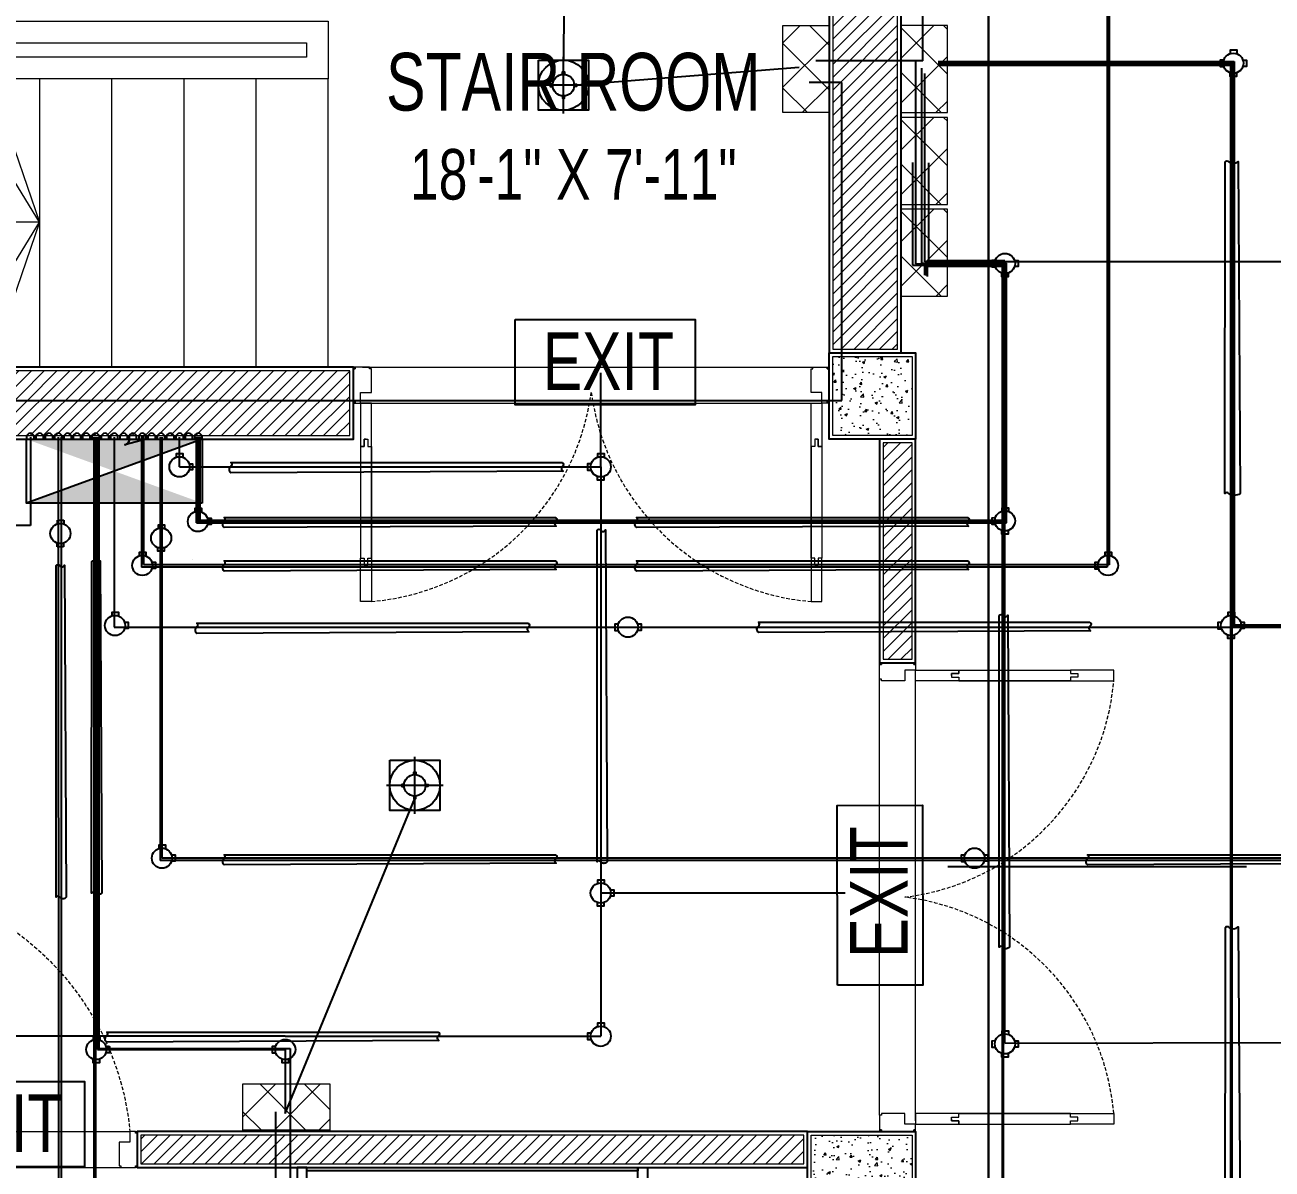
# Model space of a CAD drawing. Header units: inches. Extents: x 112 to 4169, y -2569 to 841.
# Drawn here: x 1797 to 1970, y 386.2 to 544.8 of the extents above; entities that cross this region are included whole.
import ezdxf

# ---------------------------------------------------------------- set-up
doc = ezdxf.new("R2010")
doc.units = ezdxf.units.IN
doc.header["$MEASUREMENT"] = 0
doc.linetypes.add('DASHED', pattern=[0.75, 0.5, -0.25])
doc.layers.get('Defpoints').update_dxf_attribs({"lineweight": 0})
for name, color, linetype in [('Cables', 7, 'Continuous'), ('Lights', 7, 'Continuous'), ('Panels', 1, 'Continuous'), ('PVC Conduit and Circular Boxes', 7, 'Continuous'), ('wall 05', 253, 'Continuous')]:
    doc.layers.add(name, color=color, linetype=linetype)
for name, color, linetype, lineweight in [('COLUMN', 1, 'Continuous', 25), ('DOOR', 115, 'Continuous', 15), ('HACTH', 8, 'Continuous', 9), ('MARKER', 171, 'Continuous', 15), ('Plaster Line', 254, 'Continuous', 15), ('railing', 232, 'Continuous', 15), ('Stair', 86, 'Continuous', 18), ('Switchboard', 30, 'Continuous', 13), ('Text', 252, 'Continuous', 15)]:
    doc.layers.add(name, color=color, linetype=linetype, lineweight=lineweight)
doc.styles.add('Swiss721', font='swisscl.ttf')
pattern_1 = [(50, (0, 0), (3.58630091, -0.313760675), [0.375, -4.125]), (355, (0, 0), (-0.69375667, 3.76096067), [0.3, -3.3]), (100.4514, (0.299, -0.026), (2.89254691, 3.44719771), [0.31870095, -3.50571056]), (46.1842, (0, 1), (5.33620524, -0.82759507), [0.5625, -6.1875]), (96.6356, (0.4447, 0.931), (4.67331353, 4.87058935), [0.47805144, -5.258565]), (351.1842, (0, 1), (4.67330973, 4.870593), [0.45, -4.95]), (21, (0.5, 0.75), (2.98453526, -2.01309445), [0.375, -4.125]), (326, (0.5, 0.75), (1.21657666, 3.62575023), [0.3, -3.3]), (71.4514, (0.7487, 0.5822), (4.20111314, 1.61265248), [0.31870095, -3.50571056]), (37.5, (0, 0), (0.060799277, 1.66446927), [0, -3.26, 0, -3.35, 0, -3.3125]), (7.5, (0, 0), (1.315347687, 1.97205856), [0, -1.91, 0, -3.185, 0, -1.2625]), (327.5, (-1.115, 0), (2.66911218, -0.112774359), [0, -1.25, 0, -3.9, 0, -5.175]), (317.5, (-1.615, 0), (2.915930847, 0.50052491), [0, -1.625, 0, -2.59, 0, -3.675])]
pattern_2 = [(45, (-121375.1227, -171118.0411), (-0.8838834765, 0.8838834765), [])]
pattern_3 = [(135, (2359.9644, 270.0762), (-3.093592, -3.093592), []), (225, (2359.9644, 270.0762), (3.093592, -3.093592), [])]

# ---------------------------------------------------------------- blocks, each defined once
blk = doc.blocks.new('A$C63C712C3')
at = {"ltscale": 2}
for p, q in [((39.8, 42), (33.8, 42)), ((39.8, 15.9), (33.8, 15.9)), ((1230.6, 42), (1236.6, 42)), ((1230.6, 15.9), (1236.6, 15.9))]:
    blk.add_line(p, q, dxfattribs=at)
for points in [[(35.5, 102.6), (0, 102.6), (0, 0), (35.5, 0)], [(35.5, 102.6), (1235.5, 102.6), (1235.5, 90.2), (35.5, 90.2)], [(1235.5, 102.6), (1270.9, 102.6), (1270.9, 0), (1235.5, 0)], [(39.8, 47.6), (1230.6, 47.6), (1230.6, 10.1), (39.8, 10.1)]]:
    blk.add_lwpolyline(points, close=True, dxfattribs=at)
blk = doc.blocks.new('C 12X12')
at = {"layer": 'HACTH'}
h = blk.add_hatch(dxfattribs=at)
h.set_pattern_fill('AR-CONC', color=256, scale=0.5, style=0)
h.set_pattern_definition(pattern_1)
h.paths.add_polyline_path([(88279, -6819.5), (88279, -6808.5), (88268, -6808.5), (88268, -6819.5)])
at = {"layer": 'COLUMN'}
blk.add_lwpolyline([(88267.5, -6808), (88279.5, -6808), (88279.5, -6820), (88267.5, -6820)], close=True, dxfattribs=at)
at = {"layer": 'Plaster Line'}
blk.add_lwpolyline([(88268, -6808.5), (88279, -6808.5), (88279, -6819.5), (88268, -6819.5)], close=True, dxfattribs=at)
blk = doc.blocks.new('C10X15')
at = {"layer": 'HACTH'}
h = blk.add_hatch(dxfattribs=at)
h.set_pattern_fill('AR-CONC', color=256, scale=0.5, style=0)
h.set_pattern_definition(pattern_1)
h.paths.add_polyline_path([(88231.5, -6817.5), (88231.5, -6808.5), (88217.5, -6808.5), (88217.5, -6817.5)])
at = {"layer": 'COLUMN'}
blk.add_lwpolyline([(88217, -6808), (88232, -6808), (88232, -6818), (88217, -6818)], close=True, dxfattribs=at)
at = {"layer": 'Plaster Line'}
blk.add_lwpolyline([(88217.5, -6808.5), (88231.5, -6808.5), (88231.5, -6817.5), (88217.5, -6817.5)], close=True, dxfattribs=at)
blk = doc.blocks.new('A$C5AAA0143')
at = {"layer": 'Defpoints'}
for points in [[(-39.75, 5), (-40, 5), (-40, 4.75), (-39.75, 4.75)], [(0, 5), (-0.25, 5), (-0.25, 4.75), (0, 4.75)], [(-39.75, 0.25), (-40, 0.25), (-40, 0), (-39.75, 0)], [(0, 0.25), (-0.25, 0.25), (-0.25, 0), (0, 0)]]:
    blk.add_lwpolyline(points, close=True, dxfattribs=at)
at = {"layer": 'DOOR'}
for points in [[(-1.75, 10), (-2, 10), (-2, 11), (-2.5, 11), (-2.5, 5), (-1, 5), (-1, 11), (-1.5, 11), (-1.5, 10), (-1.75, 10), (-1.5, 10), (-1.5, 11), (-1, 11), (-1, 33.99), (-1.5, 33.99), (-1.5, 34.99), (-2, 34.99), (-2, 33.99), (-2.5, 33.99), (-2.5, 11), (-2.5, 39.99), (-1, 39.99), (-1, 33.99)], [(-39, 5), (-39, 3.5), (-37.5, 3.5), (-37.5, 0.25), (-37.75, 0.25), (-37.75, 0), (-39.75, 0), (-39.75, 0.25), (-40, 0.25), (-40, 4.75), (-39.75, 4.75), (-39.75, 5), (-39, 5)], [(-1, 5), (-1, 3.5), (-2.5, 3.5), (-2.5, 0.25), (-2.25, 0.25), (-2.25, 0), (-0.25, 0), (-0.25, 0.25), (0, 0.25), (0, 4.75), (-0.25, 4.75), (-0.25, 5), (-1, 5)]]:
    blk.add_lwpolyline(points, dxfattribs=at)
at = {"layer": 'DOOR', "linetype": 'DASHED', "lineweight": 0}
blk.add_arc((-0.49, 1.36), 38.68, 92.9729, 174.603, dxfattribs=at)
at = {"layer": 'HACTH', "lineweight": 0, "ltscale": 10}
for p, q in [((-1.5, 5), (-39, 5)), ((-2.25, 0), (-37.75, 0))]:
    blk.add_line(p, q, dxfattribs=at)

msp = doc.modelspace()

# ---------------------------------------------------------------- hatches: boundary and pattern name
at = {"layer": 'HACTH'}
h = msp.add_hatch(dxfattribs=at)
h.set_pattern_fill('ANSI31', color=256, scale=10, style=0)
h.set_pattern_definition([(45, (-121375.1227, -171118.0411), (-0.8838834765, 0.8838834765), [])])
h.paths.add_polyline_path([(1918.08, 582.86), (1909.08, 582.86), (1909.08, 499.87), (1918.08, 499.87), (1918.08, 537.83), (1918.08, 541.83)])
h.paths.add_polyline_path([(1921.08, 594.86), (1921.08, 590.86), (1954.34, 590.86), (1954.34, 594.86)])
h = msp.add_hatch(dxfattribs=at)
h.set_pattern_fill('ANSI31', color=256, scale=10, style=0)
h.set_pattern_definition([(45, (-121374.8727, -171118.0411), (-0.8838834765, 0.8838834765), [])])
h.paths.add_polyline_path([(1772.08, 487.87), (1772.08, 390.86), (1772.08, 386.86), (1768.08, 386.86), (1768.08, 445.86), (1768.08, 487.87), (1694.08, 487.87), (1694.08, 496.87), (1842.08, 496.87), (1842.08, 487.87)])
h = msp.add_hatch(dxfattribs=at)
h.set_pattern_fill('ANSI31', color=256, scale=10, style=0)
h.set_pattern_definition(pattern_2)
h.paths.add_polyline_path([(1920.08, 486.87), (1916.08, 486.87), (1916.08, 456.86), (1920.08, 456.86)])
h = msp.add_hatch(dxfattribs=at)
h.set_pattern_fill('ANSI31', color=256, scale=10, style=0)
h.set_pattern_definition(pattern_2)
h.paths.add_polyline_path([(1905.08, 386.86), (1905.08, 390.86), (1813.08, 390.86), (1813.08, 386.86)])
at = {"layer": 'Panels'}
h = msp.add_hatch(color=256, dxfattribs=at)
h.dxf.hatch_style = 1
h.paths.add_polyline_path([(1809.41, 482.95), (1797.25, 478.53), (1821.58, 478.53)])
h.paths.add_polyline_path([(1797.25, 487.37), (1809.41, 482.95), (1821.58, 487.37)])
at = {"layer": 'Switchboard'}
h = msp.add_hatch(dxfattribs=at)
h.set_pattern_fill('ANSI37', color=256, scale=35, angle=90)
h.set_pattern_definition(pattern_3)
h.paths.add_polyline_path([(1908.58, 544.74), (1902.17, 544.74), (1902.17, 532.67), (1908.58, 532.67)])
h = msp.add_hatch(dxfattribs=at)
h.set_pattern_fill('ANSI37', color=256, scale=35, angle=90)
h.set_pattern_definition(pattern_3)
h.paths.add_polyline_path([(1918.58, 532.67), (1924.99, 532.67), (1924.99, 544.74), (1918.58, 544.74)])
h = msp.add_hatch(dxfattribs=at)
h.set_pattern_fill('ANSI37', color=256, scale=35, angle=90)
h.set_pattern_definition([(135, (2359.9644, 257.356), (-3.093592, -3.093592), []), (225, (2359.9644, 257.356), (3.093592, -3.093592), [])])
h.paths.add_polyline_path([(1918.58, 519.95), (1924.99, 519.95), (1924.99, 532.02), (1918.58, 532.02)])
h = msp.add_hatch(dxfattribs=at)
h.set_pattern_fill('ANSI37', color=256, scale=35, angle=90)
h.set_pattern_definition([(135, (2359.9644, 244.6355), (-3.093592, -3.093592), []), (225, (2359.9644, 244.6355), (3.093592, -3.093592), [])])
h.paths.add_polyline_path([(1918.58, 507.23), (1924.99, 507.23), (1924.99, 519.3), (1918.58, 519.3)])
h = msp.add_hatch(dxfattribs=at)
h.set_pattern_fill('ANSI37', color=256, scale=35)
h.set_pattern_definition([(45, (1564.6596, -54.8434), (-3.093592, 3.093592), []), (135, (1564.6596, -54.8434), (-3.093592, -3.093592), [])])
h.paths.add_polyline_path([(1839.32, 391.54), (1839.32, 397.95), (1827.26, 397.95), (1827.26, 391.54)])

# ---------------------------------------------------------------- linework, layer by layer
at = {"color": 1}
for p, q in [((1921.8, 511.48), (1921.8, 510.14)), ((1922, 511.4), (1922, 510.07))]:
    msp.add_line(p, q, dxfattribs=at)
for p, q in [((1797.76, 487.68), (1797.76, 475.43)), ((1797.76, 475.43), (1784.39, 475.43))]:
    msp.add_line(p, q)
at = {"color": 6}
msp.add_line((1818.45, 483.54), (1818.45, 487.64), dxfattribs=at)
for points in [[(1871.57, 537.97), (1871.57, 538.31), (1871.87, 538.31), (1871.87, 537.97)], [(1870.23, 536.61), (1869.89, 536.61), (1869.9, 536.31), (1870.23, 536.32)], [(1873.2, 536.61), (1873.54, 536.61), (1873.54, 536.31), (1873.2, 536.32)], [(1871.57, 535), (1871.57, 534.66), (1871.87, 534.66), (1871.87, 535)], [(1849.62, 439.5), (1849.28, 439.5), (1849.28, 439.2), (1849.62, 439.21)], [(1850.95, 440.85), (1850.95, 441.19), (1851.25, 441.19), (1851.25, 440.85)], [(1852.59, 439.5), (1852.93, 439.5), (1852.92, 439.2), (1852.59, 439.21)], [(1850.95, 437.88), (1850.95, 437.54), (1851.25, 437.54), (1851.25, 437.88)]]:
    msp.add_lwpolyline(points)
at = {"color": 4}
for points in [[(1865.03, 503.99), (1889.98, 503.99), (1889.98, 492.16), (1865.03, 492.16)], [(1909.74, 411.64), (1909.7, 436.59), (1921.53, 436.61), (1921.57, 411.66)], [(1780.34, 398.28), (1805.29, 398.28), (1805.29, 386.46), (1780.34, 386.46)]]:
    msp.add_lwpolyline(points, close=True, dxfattribs=at)
for centre in [(1871.72, 536.48), (1851.1, 439.37)]:
    msp.add_circle(centre, 1.49)
at = {"layer": 'Cables', "color": 3}
for p, q in [((1871.72, 538.31), (1872.83, 628.54)), ((1904.43, 538.91), (1873.54, 536.48)), ((1921.85, 511.98), (1921.85, 538.12)), ((1923.7, 539.77), (1964.79, 539.77)), ((1923.7, 539.58), (1964.62, 539.58)), ((1923.7, 539.44), (1964.44, 539.44)), ((1923.7, 539.25), (1964.28, 539.25)), ((1964.28, 539.25), (1964.28, 349.98)), ((1964.44, 539.44), (1964.44, 350.19)), ((1964.62, 539.58), (1964.62, 461.44)), ((1964.79, 539.77), (1964.79, 461.65)), ((1910.32, 536.83), (1905.79, 536.83)), ((1910.32, 492.77), (1910.32, 536.83)), ((1922.4, 512.1), (1922.4, 525.7)), ((1980.43, 511.98), (1921.85, 511.98)), ((1932.65, 511.36), (1922.16, 511.36)), ((1922.16, 511.36), (1922.16, 509.96)), ((1932.97, 512.1), (1922.4, 512.1)), ((1932.65, 295.59), (1932.65, 511.36)), ((1932.97, 403.62), (1932.97, 512.1)), ((1703.73, 492.77), (1910.32, 492.77)), ((1964.62, 461.44), (2015.77, 461.44)), ((1964.79, 461.65), (2171.96, 461.65)), ((1833.13, 393.85), (1851.1, 437.54)), ((1925.03, 428.1), (1966.47, 428.1)), ((1932.97, 403.62), (1980.43, 403.7))]:
    msp.add_line(p, q, dxfattribs=at)
at = {"layer": 'Cables', "color": 1}
for p, q in [((1947.16, 577.22), (1947.16, 469.65)), ((1921.57, 539.87), (1921.57, 554.9)), ((1921.57, 539.87), (1906.73, 539.87)), ((1920.57, 539.87), (1920.57, 511.68)), ((1921.44, 526.03), (1921.44, 538.84)), ((1921.44, 511.8), (1921.44, 537.94)), ((1920.13, 525.77), (1920.13, 511.54)), ((1920.13, 511.54), (1932.85, 511.54)), ((1920.57, 511.68), (1933.03, 511.68)), ((1921.44, 511.8), (1933.2, 511.8)), ((1921.8, 511.48), (1932.78, 511.48)), ((1922, 511.4), (1932.71, 511.4)), ((1932.71, 476.17), (1932.71, 511.4)), ((1932.78, 295.74), (1932.78, 511.48)), ((1932.85, 476.05), (1932.85, 511.54)), ((1933.03, 475.91), (1933.03, 511.68)), ((1933.2, 475.77), (1933.2, 511.8)), ((1801.64, 487.68), (1801.65, 369.29)), ((1806.57, 487.68), (1806.57, 236.01)), ((1807.08, 487.68), (1807.08, 402.73)), ((1807.25, 487.68), (1807.25, 402.86)), ((1813.19, 487.74), (1813.19, 469.65)), ((1820.82, 475.77), (1820.82, 487.7)), ((1820.99, 475.91), (1820.99, 487.7)), ((1821.17, 476.05), (1821.17, 487.7)), ((1821.33, 476.17), (1821.33, 487.7)), ((1820.99, 475.91), (1933.03, 475.91)), ((1821.17, 476.05), (1932.85, 476.05)), ((1821.33, 476.17), (1932.71, 476.17)), ((1820.82, 475.77), (1933.2, 475.77)), ((1947.16, 469.65), (1813.19, 469.65)), ((1807.08, 402.73), (1833.13, 402.73)), ((1807.25, 402.86), (1833.81, 402.86)), ((1833.13, 402.73), (1833.13, 393.85)), ((1833.81, 402.86), (1833.81, 330.83)), ((1831.75, 394.1), (1831.75, 342.71))]:
    msp.add_line(p, q, dxfattribs=at)
at = {"layer": 'Cables', "color": 6}
for p, q in [((1947.42, 576.24), (1947.42, 469.95)), ((1876.89, 483.54), (1876.89, 496.58)), ((1806.82, 487.68), (1806.82, 236.2)), ((1813.45, 487.74), (1813.45, 469.99)), ((1818.45, 483.54), (1876.89, 483.54)), ((1876.89, 483.54), (1876.89, 404.57)), ((1947.42, 469.95), (1813.45, 469.95)), ((1876.89, 424.44), (1910.81, 424.44)), ((1833.13, 404.57), (1794.4, 404.57)), ((1833.13, 404.57), (1876.89, 404.57))]:
    msp.add_line(p, q, dxfattribs=at)
at = {"layer": 'Cables', "color": 192, "lineweight": 30}
msp.add_line((1930.7, 246.9), (1930.7, 569.15), dxfattribs=at)
at = {"layer": 'Cables', "color": 142}
msp.add_line((1802.06, 487.68), (1802.06, 368.86), dxfattribs=at)
at = {"layer": 'Cables', "color": 1, "lineweight": -3}
for p, q in [((1809.41, 487.68), (1809.41, 461.31)), ((1809.41, 461.31), (2257.09, 461.31))]:
    msp.add_line(p, q, dxfattribs=at)
at = {"layer": 'Cables', "color": 4}
for p, q in [((1815.76, 487.68), (1815.76, 428.93)), ((1816.02, 487.68), (1816.02, 429.27)), ((2099.19, 429.27), (1816.02, 429.27)), ((2098.74, 428.93), (1815.76, 428.93))]:
    msp.add_line(p, q, dxfattribs=at)
at = {"layer": 'Cables', "color": 68, "lineweight": 30}
msp.add_line((1820.25, 470.63), (1820.25, 470.63), dxfattribs=at)
at = {"layer": 'Defpoints'}
for points in [[(1842.58, 497.12), (1842.83, 497.12), (1842.83, 497.37), (1842.58, 497.37)], [(1908.58, 497.12), (1908.33, 497.12), (1908.33, 497.37), (1908.58, 497.37)], [(1842.58, 492.37), (1842.83, 492.37), (1842.83, 492.62), (1842.58, 492.62)], [(1908.58, 492.37), (1908.33, 492.37), (1908.33, 492.62), (1908.58, 492.62)], [(1915.83, 456.36), (1915.83, 456.11), (1915.58, 456.11), (1915.58, 456.36)], [(1920.58, 456.36), (1920.58, 456.11), (1920.33, 456.11), (1920.33, 456.36)], [(1915.83, 391.36), (1915.83, 391.61), (1915.58, 391.61), (1915.58, 391.36)], [(1920.58, 391.36), (1920.58, 391.61), (1920.33, 391.61), (1920.33, 391.36)]]:
    msp.add_lwpolyline(points, close=True, dxfattribs=at)
at = {"layer": 'DOOR'}
for points in [[(1843.58, 492.37), (1843.58, 493.87), (1845.08, 493.87), (1845.08, 497.12), (1844.83, 497.12), (1844.83, 497.37), (1842.83, 497.37), (1842.83, 497.12), (1842.58, 497.12), (1842.58, 492.62), (1842.83, 492.62), (1842.83, 492.37), (1843.58, 492.37)], [(1907.58, 492.37), (1907.58, 493.87), (1906.08, 493.87), (1906.08, 497.12), (1906.33, 497.12), (1906.33, 497.37), (1908.33, 497.37), (1908.33, 497.12), (1908.58, 497.12), (1908.58, 492.62), (1908.33, 492.62), (1908.33, 492.37), (1907.58, 492.37)], [(1844.33, 487.37), (1844.58, 487.37), (1844.58, 486.37), (1845.08, 486.37), (1845.08, 492.37), (1843.58, 492.37), (1843.58, 486.37), (1844.08, 486.37), (1844.08, 487.37), (1844.33, 487.37), (1844.08, 487.37), (1844.08, 486.37), (1843.58, 486.37), (1843.58, 470.87), (1844.08, 470.87), (1844.08, 469.87), (1844.58, 469.87), (1844.58, 470.87), (1845.08, 470.87), (1845.08, 486.37), (1845.08, 464.87), (1843.58, 464.87), (1843.58, 470.87)], [(1906.83, 487.37), (1906.58, 487.37), (1906.58, 486.37), (1906.08, 486.37), (1906.08, 492.37), (1907.58, 492.37), (1907.58, 486.37), (1907.08, 486.37), (1907.08, 487.37), (1906.83, 487.37), (1907.08, 487.37), (1907.08, 486.37), (1907.58, 486.37), (1907.58, 470.87), (1907.08, 470.87), (1907.08, 469.87), (1906.58, 469.87), (1906.58, 470.87), (1906.08, 470.87), (1906.08, 486.37), (1906.08, 464.87), (1907.58, 464.87), (1907.58, 470.87)], [(1920.58, 455.36), (1919.08, 455.36), (1919.08, 453.86), (1915.83, 453.86), (1915.83, 454.11), (1915.58, 454.11), (1915.58, 456.11), (1915.83, 456.11), (1915.83, 456.36), (1920.33, 456.36), (1920.33, 456.11), (1920.58, 456.11), (1920.58, 455.36)], [(1925.58, 454.61), (1925.58, 454.36), (1926.58, 454.36), (1926.58, 453.86), (1920.58, 453.86), (1920.58, 455.36), (1926.58, 455.36), (1926.58, 454.86), (1925.58, 454.86), (1925.58, 454.61), (1925.58, 454.86), (1926.58, 454.86), (1926.58, 455.36), (1942.08, 455.36), (1942.08, 454.86), (1943.08, 454.86), (1943.08, 454.36), (1942.08, 454.36), (1942.08, 453.86), (1926.58, 453.86), (1948.08, 453.86), (1948.08, 455.36), (1942.08, 455.36)], [(1920.58, 392.36), (1919.08, 392.36), (1919.08, 393.86), (1915.83, 393.86), (1915.83, 393.61), (1915.58, 393.61), (1915.58, 391.61), (1915.83, 391.61), (1915.83, 391.36), (1920.33, 391.36), (1920.33, 391.61), (1920.58, 391.61), (1920.58, 392.36)], [(1925.58, 393.11), (1925.58, 393.36), (1926.58, 393.36), (1926.58, 393.86), (1920.58, 393.86), (1920.58, 392.36), (1926.58, 392.36), (1926.58, 392.86), (1925.58, 392.86), (1925.58, 393.11), (1925.58, 392.86), (1926.58, 392.86), (1926.58, 392.36), (1942.08, 392.36), (1942.08, 392.86), (1943.08, 392.86), (1943.08, 393.36), (1942.08, 393.36), (1942.08, 393.86), (1926.58, 393.86), (1948.08, 393.86), (1948.08, 392.36), (1942.08, 392.36)]]:
    msp.add_lwpolyline(points, dxfattribs=at)
at = {"layer": 'DOOR', "linetype": 'DASHED'}
for centre, radius, start, end in [((1842.24, 498.4), 33.65, 274.8427, 352.2691), ((1908.92, 498.4), 33.65, 187.7309, 265.1573), ((1915.07, 456.75), 33.13, 276.9481, 354.9939), ((1915.07, 390.97), 33.13, 5.0061, 83.0519)]:
    msp.add_arc(centre, radius, start, end, dxfattribs=at)
at = {"layer": 'HACTH', "ltscale": 10}
for p, q in [((1843.83, 497.37), (1906.33, 497.37)), ((1843.08, 492.37), (1906.08, 492.37)), ((1915.58, 393.61), (1915.58, 454.11)), ((1920.58, 392.86), (1920.58, 453.86))]:
    msp.add_line(p, q, dxfattribs=at)
at = {"layer": 'Lights', "color": 40}
for p, q in [((1871.72, 532.54), (1871.72, 540.42)), ((1875.66, 536.48), (1867.78, 536.48)), ((1851.1, 435.43), (1851.1, 443.31)), ((1855.04, 439.37), (1847.16, 439.37))]:
    msp.add_line(p, q, dxfattribs=at)
at = {"layer": 'Lights'}
for points in [[(1868.24, 539.96), (1875.19, 539.96), (1875.19, 533.01), (1868.24, 533.01)], [(1847.63, 442.84), (1854.58, 442.84), (1854.58, 435.89), (1847.63, 435.89)]]:
    msp.add_lwpolyline(points, close=True, dxfattribs=at)
for centre in [(1871.72, 536.48), (1851.1, 439.37)]:
    msp.add_circle(centre, 3.48, dxfattribs=at)
at = {"layer": 'MARKER'}
msp.add_lwpolyline([(1799.02, 517.47), (1792.13, 528.65), (1792.13, 537.47), (1799.02, 517.47), (1792.13, 497.47), (1792.13, 506.29), (1799.02, 517.47), (1718.37, 517.47), (1718.37, 565.47), (1841.46, 565.47)], dxfattribs=at)
at = {"layer": 'Panels'}
msp.add_line((1821.58, 487.37), (1797.25, 478.53), dxfattribs=at)
for points in [[(1798.28, 487.37), (1798.28, 487.68, 1), (1797.25, 487.68), (1797.25, 487.37)], [(1799.57, 487.37), (1799.57, 487.68, 1), (1798.53, 487.68), (1798.53, 487.37)], [(1800.86, 487.37), (1800.86, 487.68, 1), (1799.82, 487.68), (1799.82, 487.37)], [(1802.16, 487.37), (1802.16, 487.68, 1), (1801.12, 487.68), (1801.12, 487.37)], [(1803.46, 487.37), (1803.46, 487.68, 1), (1802.42, 487.68), (1802.42, 487.37)], [(1804.75, 487.37), (1804.75, 487.68, 1), (1803.71, 487.68), (1803.71, 487.37)], [(1806.05, 487.37), (1806.05, 487.68, 1), (1805.01, 487.68), (1805.01, 487.37)], [(1807.34, 487.37), (1807.34, 487.68, 1), (1806.3, 487.68), (1806.3, 487.37)], [(1808.64, 487.37), (1808.64, 487.68, 1), (1807.6, 487.68), (1807.6, 487.37)], [(1809.92, 487.37), (1809.92, 487.68, 1), (1808.89, 487.68), (1808.89, 487.37)], [(1811.22, 487.37), (1811.22, 487.68, 1), (1810.19, 487.68), (1810.19, 487.37)], [(1812.51, 487.37), (1812.51, 487.68, 1), (1811.48, 487.68), (1811.48, 487.37)], [(1813.83, 487.37), (1813.83, 487.68, 1), (1812.79, 487.68), (1812.79, 487.37)], [(1815.11, 487.37), (1815.11, 487.68, 1), (1814.08, 487.68), (1814.08, 487.37)], [(1816.4, 487.37), (1816.4, 487.68, 1), (1815.37, 487.68), (1815.37, 487.37)], [(1817.7, 487.37), (1817.7, 487.68, 1), (1816.66, 487.68), (1816.66, 487.37)], [(1818.99, 487.37), (1818.99, 487.68, 1), (1817.96, 487.68), (1817.96, 487.37)], [(1820.26, 487.37), (1820.26, 487.68, 1), (1819.22, 487.68), (1819.22, 487.37)], [(1821.58, 487.37), (1821.58, 487.68, 1), (1820.54, 487.68), (1820.54, 487.37)], [(1813.81, 487.37), (1810.86, 486.62, 0.315457), (1811.58, 487.35), (1812.78, 487.37)]]:
    msp.add_lwpolyline(points, format="xyb", dxfattribs=at)
msp.add_lwpolyline([(1821.58, 478.53), (1797.25, 478.53), (1797.25, 487.37), (1821.58, 487.37)], close=True, dxfattribs=at)
at = {"layer": 'Plaster Line'}
for points in [[(1918.08, 582.86), (1909.08, 582.86), (1909.08, 499.87), (1918.08, 499.87), (1918.08, 537.83), (1918.08, 537.83), (1918.08, 541.83), (1918.08, 541.83)], [(1920.08, 456.86), (1920.08, 486.87), (1916.08, 486.87), (1916.08, 456.86)], [(1905.08, 390.86), (1813.08, 390.86), (1813.08, 386.86), (1905.08, 386.86)]]:
    msp.add_lwpolyline(points, close=True, dxfattribs=at)
msp.add_lwpolyline([(1768.08, 386.86), (1772.08, 386.86), (1772.08, 390.86), (1772.08, 390.86), (1772.08, 487.87), (1842.08, 487.87), (1842.08, 496.87), (1694.08, 496.87), (1694.08, 487.87), (1768.08, 487.87), (1768.08, 445.86)], dxfattribs=at)
at = {"layer": 'PVC Conduit and Circular Boxes', "color": 1}
for p, q in [((1932.71, 511.8), (1932.71, 511.8)), ((1932.85, 511.8), (1932.85, 511.8))]:
    msp.add_line(p, q, dxfattribs=at)
at = {"layer": 'PVC Conduit and Circular Boxes'}
for p, q in [((1801.52, 475.63), (1801.52, 476.13)), ((1801.52, 476.13), (1802.39, 476.13)), ((1802.39, 476.13), (1802.39, 475.62)), ((1801.48, 472.46), (1801.48, 472.96)), ((1802.35, 472.46), (1801.48, 472.46)), ((1802.35, 472.96), (1802.35, 472.46))]:
    msp.add_line(p, q, dxfattribs=at)
for points in [[(1963.32, 539.94), (1962.82, 539.93), (1962.84, 539.06), (1963.33, 539.06)], [(1964.26, 540.87), (1964.26, 541.36), (1965.14, 541.36), (1965.14, 540.84)], [(1965.99, 539.96), (1966.49, 539.96), (1966.49, 539.09), (1965.99, 539.09)], [(1965.09, 538.19), (1965.09, 537.7), (1964.22, 537.7), (1964.22, 538.19)], [(1931.63, 512.16), (1931.13, 512.15), (1931.15, 511.28), (1931.64, 511.29)], [(1934.3, 512.18), (1934.8, 512.18), (1934.8, 511.31), (1934.3, 511.31)], [(1933.41, 510.42), (1933.41, 509.92), (1932.53, 509.92), (1932.53, 510.42)], [(1818.06, 484.89), (1818.06, 485.38), (1818.93, 485.38), (1818.93, 484.86)], [(1876.5, 484.89), (1876.5, 485.38), (1877.37, 485.38), (1877.37, 484.86)], [(1819.78, 483.98), (1820.28, 483.98), (1820.28, 483.11), (1819.78, 483.11)], [(1875.55, 483.96), (1875.06, 483.95), (1875.07, 483.08), (1875.57, 483.08)], [(1877.33, 482.21), (1877.33, 481.72), (1876.46, 481.72), (1876.46, 482.21)], [(1820.62, 477.32), (1820.62, 477.81), (1821.49, 477.81), (1821.5, 477.29)], [(1932.57, 477.39), (1932.57, 477.88), (1933.45, 477.88), (1933.45, 477.36)], [(1822.35, 476.41), (1822.84, 476.41), (1822.84, 475.54), (1822.35, 475.54)], [(1931.63, 476.46), (1931.13, 476.45), (1931.15, 475.58), (1931.64, 475.59)], [(1815.52, 475.02), (1815.52, 475.51), (1816.39, 475.51), (1816.39, 474.99)], [(1933.41, 474.71), (1933.41, 474.22), (1932.53, 474.22), (1932.53, 474.71)], [(1816.35, 472.34), (1816.35, 471.85), (1815.47, 471.85), (1815.47, 472.34)], [(1812.9, 471.23), (1812.9, 471.72), (1813.78, 471.72), (1813.78, 471.2)], [(1946.87, 471.23), (1946.87, 471.72), (1947.75, 471.72), (1947.75, 471.2)], [(1814.63, 470.32), (1815.13, 470.32), (1815.13, 469.45), (1814.63, 469.45)], [(1945.93, 470.3), (1945.43, 470.29), (1945.45, 469.42), (1945.94, 469.42)], [(1809.12, 462.89), (1809.12, 463.38), (1809.99, 463.38), (1809.99, 462.86)], [(1810.84, 461.98), (1811.34, 461.98), (1811.34, 461.11), (1810.84, 461.11)], [(1963, 461.96), (1962.5, 461.95), (1962.52, 461.08), (1963.01, 461.09)], [(1963, 461.96), (1962.5, 461.95), (1962.52, 461.08), (1963.01, 461.09)], [(1963.94, 462.89), (1963.94, 463.38), (1964.82, 463.38), (1964.82, 462.86)], [(1965.67, 461.98), (1966.17, 461.98), (1966.17, 461.11), (1965.67, 461.11)], [(1965.67, 461.98), (1966.17, 461.98), (1966.17, 461.11), (1965.67, 461.11)], [(1879.33, 461.72), (1878.84, 461.72), (1878.85, 460.84), (1879.35, 460.85)], [(1882, 461.75), (1882.5, 461.75), (1882.5, 460.87), (1882, 460.87)], [(1964.78, 460.21), (1964.78, 459.72), (1963.9, 459.72), (1963.9, 460.21)], [(1815.62, 430.62), (1815.62, 431.11), (1816.5, 431.11), (1816.5, 430.59)], [(1817.35, 429.71), (1817.85, 429.71), (1817.85, 428.84), (1817.35, 428.84)], [(1927.41, 429.69), (1926.91, 429.68), (1926.93, 428.81), (1927.42, 428.82)], [(1930.08, 429.71), (1930.58, 429.71), (1930.58, 428.84), (1930.08, 428.84)], [(1876.5, 425.78), (1876.5, 426.28), (1877.37, 426.28), (1877.37, 425.75)], [(1878.23, 424.87), (1878.72, 424.87), (1878.72, 424), (1878.23, 424)], [(1877.33, 423.11), (1877.33, 422.61), (1876.46, 422.61), (1876.46, 423.11)], [(1875.55, 404.98), (1875.06, 404.98), (1875.07, 404.1), (1875.57, 404.11)], [(1876.5, 405.91), (1876.5, 406.41), (1877.37, 406.41), (1877.37, 405.88)], [(1932.57, 404.85), (1932.57, 405.34), (1933.45, 405.34), (1933.45, 404.82)], [(1806.52, 404.07), (1806.52, 404.57), (1807.4, 404.57), (1807.4, 404.05)], [(1808.25, 403.17), (1808.75, 403.17), (1808.75, 402.29), (1808.25, 402.29)], [(1831.79, 403.15), (1831.3, 403.14), (1831.31, 402.26), (1831.8, 402.27)], [(1931.63, 403.92), (1931.13, 403.91), (1931.15, 403.04), (1931.64, 403.05)], [(1934.3, 403.94), (1934.8, 403.94), (1934.8, 403.07), (1934.3, 403.07)], [(1933.41, 402.17), (1933.41, 401.68), (1932.53, 401.68), (1932.53, 402.17)], [(1807.36, 401.4), (1807.36, 400.9), (1806.48, 400.9), (1806.48, 401.4)], [(1833.57, 401.4), (1833.57, 400.9), (1832.69, 400.9), (1832.69, 401.4)]]:
    msp.add_lwpolyline(points, dxfattribs=at)
for points in [[(1963.52, 525.83, -0.56347), (1964.02, 525.83, 0.336482), (1965.31, 525.9), (1965.6, 479.83, -0.314286), (1964.02, 479.83, 0.605884), (1963.5, 479.83)], [(1871.59, 484.13, -0.56347), (1871.59, 483.63, 0.571886), (1871.67, 482.96), (1825.59, 482.73, -0.456322), (1825.59, 483.63, 0.605884), (1825.59, 484.15)], [(1870.65, 476.51, -0.56347), (1870.65, 476, 0.571886), (1870.73, 475.33), (1824.65, 475.11, -0.456322), (1824.65, 476, 0.605884), (1824.65, 476.53)], [(1927.85, 476.51, -0.56347), (1927.85, 476, 0.571886), (1927.92, 475.33), (1881.85, 475.11, -0.456322), (1881.85, 476, 0.605884), (1881.85, 476.53)], [(1876.39, 474.75, -0.56347), (1876.9, 474.75, 0.571886), (1877.57, 474.83), (1877.79, 428.75, -0.456322), (1876.9, 428.75, 0.605884), (1876.38, 428.75)], [(1801.34, 469.84, -0.56347), (1801.85, 469.84, 0.571886), (1802.52, 469.91), (1802.74, 423.84, -0.456322), (1801.85, 423.84, 0.605884), (1801.33, 423.84)], [(1806.28, 470.41, -0.56347), (1806.79, 470.41, 0.571886), (1807.46, 470.49), (1807.68, 424.41, -0.456322), (1806.79, 424.41, 0.605884), (1806.26, 424.41)], [(1870.65, 470.49, -0.56347), (1870.65, 469.98, 0.571886), (1870.73, 469.31), (1824.65, 469.09, -0.456322), (1824.65, 469.98, 0.605884), (1824.65, 470.51)], [(1927.85, 470.49, -0.56347), (1927.85, 469.98, 0.571886), (1927.92, 469.31), (1881.85, 469.09, -0.456322), (1881.85, 469.98, 0.605884), (1881.85, 470.51)], [(1944.77, 461.98, -0.56347), (1944.77, 461.47, 0.571886), (1944.84, 460.8), (1898.77, 460.58, -0.456322), (1898.77, 461.47, 0.605884), (1898.77, 461.99)], [(1932.19, 462.92, -0.56347), (1932.7, 462.92, 0.571886), (1933.37, 462.99), (1933.59, 416.92, -0.456322), (1932.7, 416.92, 0.605884), (1932.18, 416.92)], [(1866.86, 461.85, -0.56347), (1866.86, 461.35, 0.571886), (1866.93, 460.68), (1820.86, 460.45, -0.456322), (1820.86, 461.35, 0.605884), (1820.86, 461.87)], [(1870.65, 429.73, -0.56347), (1870.65, 429.23, 0.571886), (1870.73, 428.56), (1824.65, 428.33, -0.456322), (1824.65, 429.23, 0.605884), (1824.65, 429.75)], [(1990.44, 429.73, -0.56347), (1990.44, 429.23, 0.571886), (1990.52, 428.56), (1944.44, 428.33, -0.456322), (1944.44, 429.23, 0.605884), (1944.44, 429.75)], [(1963.55, 419.67, -0.56347), (1964.06, 419.67, 0.336482), (1965.35, 419.74), (1965.63, 373.66, -0.314286), (1964.06, 373.67, 0.605884), (1963.53, 373.67)], [(1854.36, 405.15, -0.56347), (1854.36, 404.64, 0.571886), (1854.43, 403.97), (1808.35, 403.75, -0.456322), (1808.36, 404.64, 0.605884), (1808.36, 405.16)]]:
    msp.add_lwpolyline(points, format="xyb", close=True, dxfattribs=at)
for centre in [(1964.66, 539.52), (1932.97, 511.75), (1818.45, 483.54), (1876.89, 483.54), (1821.01, 475.97), (1932.97, 476.05), (1801.93, 474.3), (1815.91, 473.67), (1813.3, 469.88), (1947.27, 469.88), (1809.51, 461.54), (1880.67, 461.31), (1964.34, 461.54), (1964.34, 461.54), (1816.02, 429.27), (1928.75, 429.27), (1876.89, 424.44), (1876.89, 404.57), (1932.97, 403.51), (1806.92, 402.73), (1833.13, 402.73)]:
    msp.add_circle(centre, 1.4, dxfattribs=at)
at = {"layer": 'railing'}
for points in [[(1734.08, 545.37), (1839.08, 545.37), (1839.08, 537.37), (1734.08, 537.37)], [(1737.08, 542.37), (1836.08, 542.37), (1836.08, 540.37), (1737.08, 540.37)]]:
    msp.add_lwpolyline(points, close=True, dxfattribs=at)
at = {"layer": 'Stair'}
for p, q in [((1799.08, 497.37), (1799.08, 537.37)), ((1809.08, 497.37), (1809.08, 537.37)), ((1819.08, 497.37), (1819.08, 537.37)), ((1829.08, 497.37), (1829.08, 537.37)), ((1839.08, 497.37), (1839.08, 537.37))]:
    msp.add_line(p, q, dxfattribs=at)
at = {"layer": 'Switchboard'}
for points in [[(1902.17, 532.67), (1902.17, 544.74), (1908.58, 544.74), (1908.58, 532.67)], [(1924.99, 532.67), (1924.99, 544.74), (1918.58, 544.74), (1918.58, 532.67)], [(1924.99, 519.95), (1924.99, 532.02), (1918.58, 532.02), (1918.58, 519.95)], [(1924.99, 507.23), (1924.99, 519.3), (1918.58, 519.3), (1918.58, 507.23)], [(1827.26, 397.95), (1839.32, 397.95), (1839.32, 391.54), (1827.26, 391.54)]]:
    msp.add_lwpolyline(points, close=True, dxfattribs=at)
at = {"layer": 'wall 05'}
for points in [[(1918.58, 583.36), (1908.58, 583.36), (1908.58, 499.37), (1918.58, 499.37), (1918.58, 537.33), (1918.58, 537.33), (1918.58, 542.33), (1918.58, 542.33)], [(1920.58, 456.36), (1920.58, 487.37), (1915.58, 487.37), (1915.58, 456.36)], [(1905.58, 391.36), (1812.58, 391.36), (1812.58, 386.36), (1905.58, 386.36)]]:
    msp.add_lwpolyline(points, close=True, dxfattribs=at)
msp.add_lwpolyline([(1767.58, 386.36), (1772.58, 386.36), (1772.58, 391.36), (1772.58, 391.36), (1772.58, 487.37), (1842.58, 487.37), (1842.58, 497.37), (1693.58, 497.37), (1693.58, 487.37), (1767.58, 487.37), (1767.58, 446.36)], dxfattribs=at)

# ---------------------------------------------------------------- block references
at = {"layer": 'HACTH'}
for name, p in [('C 12X12', (-86358.92, 7307.37)), ('C10X15', (-86311.42, 7199.36))]:
    msp.add_blockref(name, p, dxfattribs=at)
at = {"layer": 'HACTH', "xscale": -1}
msp.add_blockref('A$C5AAA0143', (1772.58, 386.36), dxfattribs=at)
at = {"layer": 'Lights', "lineweight": 0, "xscale": 0.03825769670308159, "yscale": 0.03825769671356965, "zscale": 0.03825769671681735}
msp.add_blockref('A$C63C712C3', (1834.77, 382.44), dxfattribs=at)

# ---------------------------------------------------------------- texts
at = {"layer": 'Text', "insert": (1873.09, 540.96), "char_height": 8, "width": 62.6303, "attachment_point": 2, "style": 'Swiss721'}
msp.add_mtext('STAIR ROOM \\H7.0000;18\'-1" X 7\'-11" ', dxfattribs=at)
at = {"layer": 'Text', "color": 4, "char_height": 8, "width": 62.6303, "attachment_point": 2, "style": 'Swiss721'}
for insert in [(1877.95, 502.2), (1793.26, 396.5)]:
    msp.add_mtext('EXIT ', dxfattribs=dict(at, insert=insert))
at = {"layer": 'Text', "color": 4, "insert": (1911.49, 424.58), "char_height": 8, "width": 62.6303, "attachment_point": 2, "rotation": 90, "style": 'Swiss721'}
msp.add_mtext('EXIT ', dxfattribs=at)

doc.saveas('drawing.dxf')
